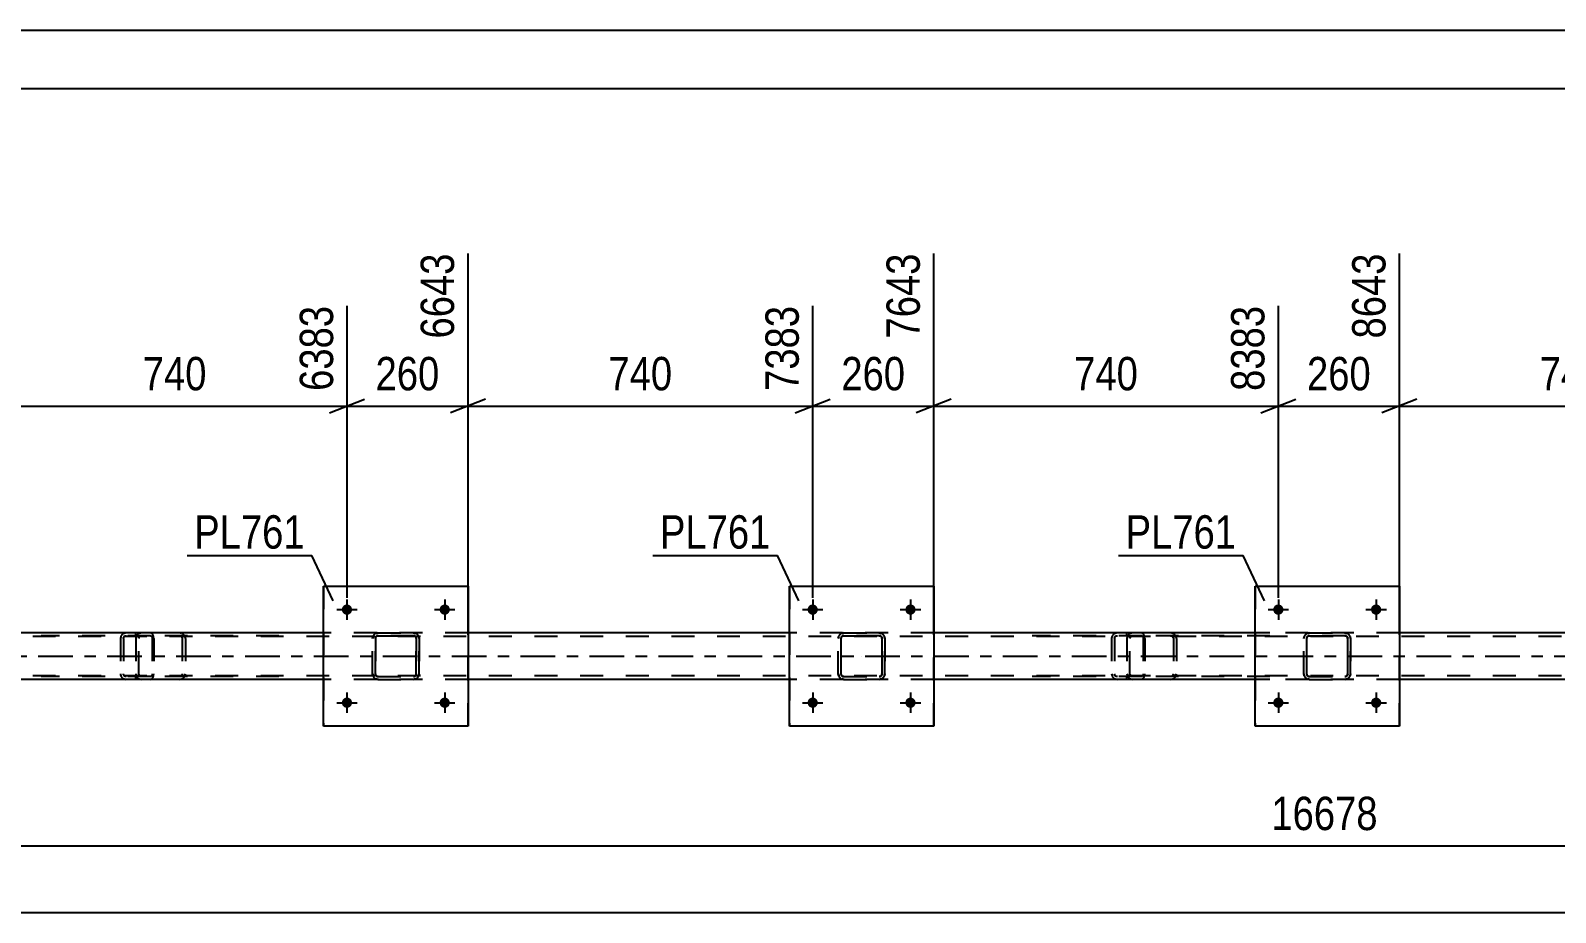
# Model space of a CAD drawing. Header units: millimetres. Extents: x 0 to 841, y 0 to 594.
# Drawn here: x 276.7 to 407.7, y 518.2 to 594 of the extents above; entities that cross this region are included whole.
import ezdxf

# ---------------------------------------------------------------- set-up
doc = ezdxf.new("R2010")
doc.units = ezdxf.units.MM
doc.linetypes.add('DXK_LINE_DOT2', pattern=[3.9198, 1.9599, -1.9599])
doc.linetypes.add('DXK_LINE_DOT3', pattern=[5.9187, 2.979, -0.9799, 0.9799, -0.9799])
doc.styles.add('Arial Narrow', font='ARIALN.TTF', dxfattribs={"height": 0.2})

# ---------------------------------------------------------------- blocks, each defined once
blk = doc.blocks.new('Unknown-318892622-1113')
at = {"color": 5, "linetype": 'Continuous'}
for p, q in [((841, 594), (0, 594)), ((836, 589), (5, 589))]:
    blk.add_line(p, q, dxfattribs=at)
blk = doc.blocks.new('Part-318892622-6438 - 6435')
at = {"color": 7, "linetype": 'DXK_LINE_DOT2'}
for p, q in [((372.17, 542.25), (362.77, 542.25)), ((372.17, 542.01), (362.77, 542.01)), ((369.61, 541.91), (369.58, 541.77)), ((369.58, 541.77), (369.58, 538.73)), ((369.62, 541.95), (369.61, 541.91)), ((369.83, 541.77), (369.85, 541.86)), ((369.83, 541.77), (369.83, 538.73)), ((369.85, 541.86), (369.9, 541.94)), ((370.08, 542.25), (369.89, 542.21)), ((369.9, 541.94), (369.99, 541.99)), ((369.99, 541.99), (370.08, 542.01)), ((370.9, 542.01), (370.9, 542.25)), ((372.28, 542.21), (372.17, 542.25)), ((372.17, 542.01), (372.22, 541.99)), ((372.22, 541.99), (372.27, 541.94)), ((372.27, 541.94), (372.3, 541.86)), ((372.36, 542.11), (372.28, 542.21)), ((372.3, 541.86), (372.31, 541.77)), ((372.31, 541.77), (372.31, 538.73)), ((372.42, 541.95), (372.36, 542.11)), ((372.44, 541.77), (372.42, 541.95)), ((372.44, 541.77), (372.44, 538.73)), ((372.17, 538.49), (362.77, 538.49)), ((369.58, 538.73), (369.6, 538.64)), ((369.6, 538.64), (369.62, 538.55)), ((369.85, 538.64), (369.83, 538.73)), ((369.9, 538.56), (369.85, 538.64)), ((369.99, 538.51), (369.9, 538.56)), ((370.08, 538.49), (369.99, 538.51)), ((370.9, 538.25), (370.9, 538.49)), ((372.22, 538.51), (372.17, 538.49)), ((372.27, 538.56), (372.22, 538.51)), ((372.3, 538.64), (372.27, 538.56)), ((372.31, 538.73), (372.3, 538.64)), ((372.36, 538.39), (372.42, 538.55)), ((372.42, 538.55), (372.44, 538.73)), ((372.17, 538.25), (362.77, 538.25)), ((369.89, 538.29), (370.08, 538.25)), ((372.17, 538.25), (372.28, 538.29)), ((372.28, 538.29), (372.36, 538.39))]:
    blk.add_line(p, q, dxfattribs=at)
for centre, start, end in [((370.07, 541.75), 111.1941, 156.1506), ((370.07, 538.75), 203.8494, 248.8059)]:
    blk.add_arc(centre, 0.492, start, end, dxfattribs=at)
blk = doc.blocks.new('Part-318892622-6439 - 6435')
at = {"color": 7, "linetype": 'DXK_LINE_DOT2'}
for p, q in [((370.93, 541.91), (370.9, 541.77)), ((370.9, 541.77), (370.9, 538.73)), ((370.94, 541.95), (370.93, 541.91)), ((371.15, 541.77), (371.17, 541.86)), ((371.15, 538.73), (371.15, 541.77)), ((371.17, 541.86), (371.23, 541.94)), ((371.41, 542.25), (371.21, 542.21)), ((371.23, 541.94), (371.31, 541.99)), ((371.31, 541.99), (371.41, 542.01)), ((383.18, 542.25), (371.41, 542.25)), ((383.18, 542.01), (371.41, 542.01)), ((374.84, 542.21), (374.64, 542.25)), ((374.64, 542.01), (374.74, 541.99)), ((374.74, 541.99), (374.82, 541.94)), ((374.82, 541.94), (374.88, 541.86)), ((374.88, 541.86), (374.9, 541.77)), ((374.9, 541.77), (374.9, 538.73)), ((375.12, 541.91), (375.11, 541.95)), ((375.15, 541.77), (375.12, 541.91)), ((375.15, 541.77), (375.15, 538.73)), ((370.9, 538.73), (370.91, 538.64)), ((370.91, 538.64), (370.94, 538.55)), ((371.17, 538.64), (371.15, 538.73)), ((371.23, 538.56), (371.17, 538.64)), ((371.31, 538.51), (371.23, 538.56)), ((371.41, 538.49), (371.31, 538.51)), ((383.18, 538.49), (371.41, 538.49)), ((374.74, 538.51), (374.64, 538.49)), ((374.82, 538.56), (374.74, 538.51)), ((374.88, 538.64), (374.82, 538.56)), ((374.9, 538.73), (374.88, 538.64)), ((375.11, 538.55), (375.14, 538.64)), ((375.14, 538.64), (375.15, 538.73)), ((371.21, 538.29), (371.41, 538.25)), ((383.18, 538.25), (371.41, 538.25)), ((374.64, 538.25), (374.84, 538.29))]:
    blk.add_line(p, q, dxfattribs=at)
for centre, start, end in [((371.39, 541.75), 110.7583, 155.68), ((374.66, 541.75), 24.32, 69.2417), ((371.39, 538.75), 204.32, 249.2417), ((374.66, 538.75), 290.7583, 335.68)]:
    blk.add_arc(centre, 0.496, start, end, dxfattribs=at)
blk = doc.blocks.new('Part-318892622-6575 - 6435')
at = {"color": 7, "linetype": 'DXK_LINE_DOT2'}
for p, q in [((287.04, 542.25), (277.63, 542.25)), ((287.04, 542.01), (277.63, 542.01)), ((284.47, 541.91), (284.44, 541.77)), ((284.44, 541.77), (284.44, 538.73)), ((284.48, 541.95), (284.47, 541.91)), ((284.7, 541.77), (284.72, 541.86)), ((284.7, 541.77), (284.7, 538.73)), ((284.72, 541.86), (284.77, 541.94)), ((284.95, 542.25), (284.76, 542.21)), ((284.77, 541.94), (284.85, 541.99)), ((284.85, 541.99), (284.95, 542.01)), ((285.76, 542.01), (285.76, 542.25)), ((287.14, 542.21), (287.04, 542.25)), ((287.04, 542.01), (287.09, 541.99)), ((287.09, 541.99), (287.13, 541.94)), ((287.13, 541.94), (287.16, 541.86)), ((287.23, 542.11), (287.14, 542.21)), ((287.16, 541.86), (287.17, 541.77)), ((287.17, 541.77), (287.17, 538.73)), ((287.29, 541.95), (287.23, 542.11)), ((287.31, 541.77), (287.29, 541.95)), ((287.31, 541.77), (287.31, 538.73)), ((287.04, 538.49), (277.63, 538.49)), ((284.44, 538.73), (284.46, 538.64)), ((284.46, 538.64), (284.48, 538.55)), ((284.72, 538.64), (284.7, 538.73)), ((284.77, 538.56), (284.72, 538.64)), ((284.85, 538.51), (284.77, 538.56)), ((284.95, 538.49), (284.85, 538.51)), ((285.76, 538.25), (285.76, 538.49)), ((287.09, 538.51), (287.04, 538.49)), ((287.13, 538.56), (287.09, 538.51)), ((287.16, 538.64), (287.13, 538.56)), ((287.17, 538.73), (287.16, 538.64)), ((287.23, 538.39), (287.29, 538.55)), ((287.29, 538.55), (287.31, 538.73)), ((287.04, 538.25), (277.63, 538.25)), ((284.76, 538.29), (284.95, 538.25)), ((287.04, 538.25), (287.14, 538.29)), ((287.14, 538.29), (287.23, 538.39))]:
    blk.add_line(p, q, dxfattribs=at)
for centre, start, end in [((284.93, 541.75), 111.1941, 156.1506), ((284.93, 538.75), 203.8494, 248.8059)]:
    blk.add_arc(centre, 0.492, start, end, dxfattribs=at)
blk = doc.blocks.new('Bolt-318892622-6511 - 6435')
at = {"linetype": 'Continuous'}
for points in [[(383.47, 544.25), (383.48, 544.34), (383.51, 544.43), (383.55, 544.51), (383.61, 544.58), (383.69, 544.63), (383.77, 544.67), (383.86, 544.69), (383.95, 544.69), (384.04, 544.67), (384.13, 544.63), (384.2, 544.58), (384.26, 544.51), (384.31, 544.43), (384.34, 544.34), (384.35, 544.25), (384.34, 544.16), (384.31, 544.07), (384.26, 543.99), (384.2, 543.92), (384.13, 543.87), (384.04, 543.83), (383.95, 543.81), (383.86, 543.81), (383.77, 543.83), (383.69, 543.87), (383.61, 543.92), (383.55, 543.99), (383.51, 544.07), (383.48, 544.16)], [(391.87, 544.25), (391.88, 544.34), (391.91, 544.43), (391.95, 544.51), (392.01, 544.58), (392.09, 544.63), (392.17, 544.67), (392.26, 544.69), (392.35, 544.69), (392.44, 544.67), (392.53, 544.63), (392.6, 544.58), (392.66, 544.51), (392.71, 544.43), (392.74, 544.34), (392.75, 544.25), (392.74, 544.16), (392.71, 544.07), (392.66, 543.99), (392.6, 543.92), (392.53, 543.87), (392.44, 543.83), (392.35, 543.81), (392.26, 543.81), (392.17, 543.83), (392.09, 543.87), (392.01, 543.92), (391.95, 543.99), (391.91, 544.07), (391.88, 544.16)]]:
    blk.add_hatch(color=1, dxfattribs=at).paths.add_polyline_path(points)
at = {"color": 1, "linetype": 'Continuous'}
for p, q in [((383.91, 545.13), (383.91, 543.37)), ((392.31, 545.13), (392.31, 543.37)), ((383.03, 544.25), (384.79, 544.25)), ((391.43, 544.25), (393.19, 544.25))]:
    blk.add_line(p, q, dxfattribs=at)
blk = doc.blocks.new('Bolt-318892622-6512 - 6435')
at = {"linetype": 'Continuous'}
for points in [[(383.47, 536.25), (383.48, 536.34), (383.51, 536.43), (383.55, 536.51), (383.61, 536.58), (383.69, 536.63), (383.77, 536.67), (383.86, 536.69), (383.95, 536.69), (384.04, 536.67), (384.13, 536.63), (384.2, 536.58), (384.26, 536.51), (384.31, 536.43), (384.34, 536.34), (384.35, 536.25), (384.34, 536.16), (384.31, 536.07), (384.26, 535.99), (384.2, 535.92), (384.13, 535.87), (384.04, 535.83), (383.95, 535.81), (383.86, 535.81), (383.77, 535.83), (383.69, 535.87), (383.61, 535.92), (383.55, 535.99), (383.51, 536.07), (383.48, 536.16)], [(391.87, 536.25), (391.88, 536.34), (391.91, 536.43), (391.95, 536.51), (392.01, 536.58), (392.09, 536.63), (392.17, 536.67), (392.26, 536.69), (392.35, 536.69), (392.44, 536.67), (392.53, 536.63), (392.6, 536.58), (392.66, 536.51), (392.71, 536.43), (392.74, 536.34), (392.75, 536.25), (392.74, 536.16), (392.71, 536.07), (392.66, 535.99), (392.6, 535.92), (392.53, 535.87), (392.44, 535.83), (392.35, 535.81), (392.26, 535.81), (392.17, 535.83), (392.09, 535.87), (392.01, 535.92), (391.95, 535.99), (391.91, 536.07), (391.88, 536.16)]]:
    blk.add_hatch(color=1, dxfattribs=at).paths.add_polyline_path(points)
at = {"color": 1, "linetype": 'Continuous'}
for p, q in [((383.91, 537.13), (383.91, 535.37)), ((392.31, 537.13), (392.31, 535.37)), ((383.03, 536.25), (384.79, 536.25)), ((391.43, 536.25), (393.19, 536.25))]:
    blk.add_line(p, q, dxfattribs=at)
blk = doc.blocks.new('Bolt-318892622-6513 - 6435')
at = {"linetype": 'Continuous'}
for points in [[(343.47, 544.25), (343.48, 544.34), (343.51, 544.43), (343.55, 544.51), (343.61, 544.58), (343.69, 544.63), (343.77, 544.67), (343.86, 544.69), (343.95, 544.69), (344.04, 544.67), (344.13, 544.63), (344.2, 544.58), (344.26, 544.51), (344.31, 544.43), (344.34, 544.34), (344.35, 544.25), (344.34, 544.16), (344.31, 544.07), (344.26, 543.99), (344.2, 543.92), (344.13, 543.87), (344.04, 543.83), (343.95, 543.81), (343.86, 543.81), (343.77, 543.83), (343.69, 543.87), (343.61, 543.92), (343.55, 543.99), (343.51, 544.07), (343.48, 544.16)], [(351.87, 544.25), (351.88, 544.34), (351.91, 544.43), (351.95, 544.51), (352.01, 544.58), (352.09, 544.63), (352.17, 544.67), (352.26, 544.69), (352.35, 544.69), (352.44, 544.67), (352.53, 544.63), (352.6, 544.58), (352.66, 544.51), (352.71, 544.43), (352.74, 544.34), (352.75, 544.25), (352.74, 544.16), (352.71, 544.07), (352.66, 543.99), (352.6, 543.92), (352.53, 543.87), (352.44, 543.83), (352.35, 543.81), (352.26, 543.81), (352.17, 543.83), (352.09, 543.87), (352.01, 543.92), (351.95, 543.99), (351.91, 544.07), (351.88, 544.16)]]:
    blk.add_hatch(color=1, dxfattribs=at).paths.add_polyline_path(points)
at = {"color": 1, "linetype": 'Continuous'}
for p, q in [((343.91, 545.13), (343.91, 543.37)), ((352.31, 545.13), (352.31, 543.37)), ((343.03, 544.25), (344.79, 544.25)), ((351.43, 544.25), (353.19, 544.25))]:
    blk.add_line(p, q, dxfattribs=at)
blk = doc.blocks.new('Bolt-318892622-6514 - 6435')
at = {"linetype": 'Continuous'}
for points in [[(343.47, 536.25), (343.48, 536.34), (343.51, 536.43), (343.55, 536.51), (343.61, 536.58), (343.69, 536.63), (343.77, 536.67), (343.86, 536.69), (343.95, 536.69), (344.04, 536.67), (344.13, 536.63), (344.2, 536.58), (344.26, 536.51), (344.31, 536.43), (344.34, 536.34), (344.35, 536.25), (344.34, 536.16), (344.31, 536.07), (344.26, 535.99), (344.2, 535.92), (344.13, 535.87), (344.04, 535.83), (343.95, 535.81), (343.86, 535.81), (343.77, 535.83), (343.69, 535.87), (343.61, 535.92), (343.55, 535.99), (343.51, 536.07), (343.48, 536.16)], [(351.87, 536.25), (351.88, 536.34), (351.91, 536.43), (351.95, 536.51), (352.01, 536.58), (352.09, 536.63), (352.17, 536.67), (352.26, 536.69), (352.35, 536.69), (352.44, 536.67), (352.53, 536.63), (352.6, 536.58), (352.66, 536.51), (352.71, 536.43), (352.74, 536.34), (352.75, 536.25), (352.74, 536.16), (352.71, 536.07), (352.66, 535.99), (352.6, 535.92), (352.53, 535.87), (352.44, 535.83), (352.35, 535.81), (352.26, 535.81), (352.17, 535.83), (352.09, 535.87), (352.01, 535.92), (351.95, 535.99), (351.91, 536.07), (351.88, 536.16)]]:
    blk.add_hatch(color=1, dxfattribs=at).paths.add_polyline_path(points)
at = {"color": 1, "linetype": 'Continuous'}
for p, q in [((343.91, 537.13), (343.91, 535.37)), ((352.31, 537.13), (352.31, 535.37)), ((343.03, 536.25), (344.79, 536.25)), ((351.43, 536.25), (353.19, 536.25))]:
    blk.add_line(p, q, dxfattribs=at)
blk = doc.blocks.new('Bolt-318892622-6515 - 6435')
at = {"linetype": 'Continuous'}
for points in [[(303.46, 544.25), (303.47, 544.34), (303.5, 544.43), (303.55, 544.51), (303.61, 544.58), (303.68, 544.63), (303.77, 544.67), (303.86, 544.69), (303.95, 544.69), (304.04, 544.67), (304.12, 544.63), (304.2, 544.58), (304.26, 544.51), (304.3, 544.43), (304.33, 544.34), (304.34, 544.25), (304.33, 544.16), (304.3, 544.07), (304.26, 543.99), (304.2, 543.92), (304.12, 543.87), (304.04, 543.83), (303.95, 543.81), (303.86, 543.81), (303.77, 543.83), (303.68, 543.87), (303.61, 543.92), (303.55, 543.99), (303.5, 544.07), (303.47, 544.16)], [(311.86, 544.25), (311.87, 544.34), (311.9, 544.43), (311.95, 544.51), (312.01, 544.58), (312.08, 544.63), (312.17, 544.67), (312.26, 544.69), (312.35, 544.69), (312.44, 544.67), (312.52, 544.63), (312.6, 544.58), (312.66, 544.51), (312.7, 544.43), (312.73, 544.34), (312.74, 544.25), (312.73, 544.16), (312.7, 544.07), (312.66, 543.99), (312.6, 543.92), (312.52, 543.87), (312.44, 543.83), (312.35, 543.81), (312.26, 543.81), (312.17, 543.83), (312.08, 543.87), (312.01, 543.92), (311.95, 543.99), (311.9, 544.07), (311.87, 544.16)]]:
    blk.add_hatch(color=1, dxfattribs=at).paths.add_polyline_path(points)
at = {"color": 1, "linetype": 'Continuous'}
for p, q in [((303.9, 545.13), (303.9, 543.37)), ((312.3, 545.13), (312.3, 543.37)), ((303.02, 544.25), (304.78, 544.25)), ((311.42, 544.25), (313.18, 544.25))]:
    blk.add_line(p, q, dxfattribs=at)
blk = doc.blocks.new('Bolt-318892622-6466 - 6435')
at = {"linetype": 'Continuous'}
for points in [[(303.46, 536.25), (303.47, 536.34), (303.5, 536.43), (303.55, 536.51), (303.61, 536.58), (303.68, 536.63), (303.77, 536.67), (303.86, 536.69), (303.95, 536.69), (304.04, 536.67), (304.12, 536.63), (304.2, 536.58), (304.26, 536.51), (304.3, 536.43), (304.33, 536.34), (304.34, 536.25), (304.33, 536.16), (304.3, 536.07), (304.26, 535.99), (304.2, 535.92), (304.12, 535.87), (304.04, 535.83), (303.95, 535.81), (303.86, 535.81), (303.77, 535.83), (303.68, 535.87), (303.61, 535.92), (303.55, 535.99), (303.5, 536.07), (303.47, 536.16)], [(311.86, 536.25), (311.87, 536.34), (311.9, 536.43), (311.95, 536.51), (312.01, 536.58), (312.08, 536.63), (312.17, 536.67), (312.26, 536.69), (312.35, 536.69), (312.44, 536.67), (312.52, 536.63), (312.6, 536.58), (312.66, 536.51), (312.7, 536.43), (312.73, 536.34), (312.74, 536.25), (312.73, 536.16), (312.7, 536.07), (312.66, 535.99), (312.6, 535.92), (312.52, 535.87), (312.44, 535.83), (312.35, 535.81), (312.26, 535.81), (312.17, 535.83), (312.08, 535.87), (312.01, 535.92), (311.95, 535.99), (311.9, 536.07), (311.87, 536.16)]]:
    blk.add_hatch(color=1, dxfattribs=at).paths.add_polyline_path(points)
at = {"color": 1, "linetype": 'Continuous'}
for p, q in [((303.9, 537.13), (303.9, 535.37)), ((312.3, 537.13), (312.3, 535.37)), ((303.02, 536.25), (304.78, 536.25)), ((311.42, 536.25), (313.18, 536.25))]:
    blk.add_line(p, q, dxfattribs=at)
blk = doc.blocks.new('Part-318892622-6492 - 6435')
at = {"color": 7, "linetype": 'DXK_LINE_DOT2'}
for p, q in [((768.84, 541.93), (93.91, 541.93)), ((314.3, 542.25), (301.9, 542.25)), ((354.31, 542.25), (341.91, 542.25)), ((394.31, 542.25), (381.91, 542.25)), ((768.84, 538.57), (93.91, 538.57)), ((314.3, 538.25), (301.9, 538.25)), ((354.31, 538.25), (341.91, 538.25)), ((394.31, 538.25), (381.91, 538.25))]:
    blk.add_line(p, q, dxfattribs=at)
at = {"color": 2, "linetype": 'Continuous'}
for p, q in [((301.9, 542.25), (274.3, 542.25)), ((341.91, 542.25), (314.3, 542.25)), ((381.91, 542.25), (354.31, 542.25)), ((421.9, 542.25), (394.31, 542.25)), ((301.9, 538.25), (274.3, 538.25)), ((341.91, 538.25), (314.3, 538.25)), ((381.91, 538.25), (354.31, 538.25)), ((421.9, 538.25), (394.31, 538.25))]:
    blk.add_line(p, q, dxfattribs=at)
at = {"color": 7, "linetype": 'DXK_LINE_DOT3'}
blk.add_line((93.91, 540.25), (768.84, 540.25), dxfattribs=at)
blk = doc.blocks.new('Part-318892622-6588 - 6435')
at = {"color": 2, "linetype": 'Continuous'}
for p, q in [((381.91, 534.25), (381.91, 546.25)), ((381.91, 546.25), (381.91, 546.25)), ((381.91, 546.25), (394.31, 546.25)), ((394.31, 546.25), (394.31, 534.25)), ((381.91, 534.25), (381.91, 534.25)), ((394.31, 534.25), (381.91, 534.25))]:
    blk.add_line(p, q, dxfattribs=at)
at = {"color": 7, "linetype": 'DXK_LINE_DOT2'}
for p, q in [((381.91, 546.25), (381.91, 534.25)), ((381.91, 546.25), (381.91, 546.25)), ((394.31, 534.25), (394.31, 546.25)), ((381.91, 534.25), (381.91, 534.25))]:
    blk.add_line(p, q, dxfattribs=at)
blk = doc.blocks.new('Part-318892622-6668 - 6435')
at = {"color": 7, "linetype": 'DXK_LINE_DOT2'}
for p, q in [((285.79, 541.91), (285.76, 541.77)), ((285.76, 541.77), (285.76, 538.73)), ((285.8, 541.95), (285.79, 541.91)), ((286.02, 541.77), (286.04, 541.86)), ((286.02, 538.73), (286.02, 541.77)), ((286.04, 541.86), (286.09, 541.94)), ((286.27, 542.25), (286.08, 542.21)), ((286.09, 541.94), (286.18, 541.99)), ((286.18, 541.99), (286.27, 542.01)), ((298.05, 542.25), (286.27, 542.25)), ((298.05, 542.01), (286.27, 542.01)), ((289.7, 542.21), (289.51, 542.25)), ((289.51, 542.01), (289.61, 541.99)), ((289.61, 541.99), (289.69, 541.94)), ((289.69, 541.94), (289.74, 541.86)), ((289.74, 541.86), (289.76, 541.77)), ((289.76, 541.77), (289.76, 538.73)), ((289.99, 541.91), (289.98, 541.95)), ((290.02, 541.77), (289.99, 541.91)), ((290.02, 541.77), (290.02, 538.73)), ((285.76, 538.73), (285.78, 538.64)), ((285.78, 538.64), (285.8, 538.55)), ((286.04, 538.64), (286.02, 538.73)), ((286.09, 538.56), (286.04, 538.64)), ((286.18, 538.51), (286.09, 538.56)), ((286.27, 538.49), (286.18, 538.51)), ((298.05, 538.49), (286.27, 538.49)), ((289.61, 538.51), (289.51, 538.49)), ((289.69, 538.56), (289.61, 538.51)), ((289.74, 538.64), (289.69, 538.56)), ((289.76, 538.73), (289.74, 538.64)), ((289.98, 538.55), (290, 538.64)), ((290, 538.64), (290.02, 538.73)), ((286.08, 538.29), (286.27, 538.25)), ((298.05, 538.25), (286.27, 538.25)), ((289.51, 538.25), (289.7, 538.29))]:
    blk.add_line(p, q, dxfattribs=at)
for centre, start, end in [((286.25, 541.75), 110.7583, 155.68), ((289.53, 541.75), 24.32, 69.2417), ((286.25, 538.75), 204.32, 249.2417), ((289.53, 538.75), 290.7583, 335.68)]:
    blk.add_arc(centre, 0.496, start, end, dxfattribs=at)
blk = doc.blocks.new('Part-318892622-6671 - 6435')
at = {"color": 7, "linetype": 'DXK_LINE_DOT2'}
for p, q in [((386.1, 541.77), (386.14, 541.95)), ((386.1, 541.77), (386.11, 541.77)), ((386.1, 538.73), (386.1, 541.77)), ((386.14, 541.95), (386.11, 541.77)), ((386.11, 538.73), (386.11, 541.77)), ((386.36, 541.86), (386.34, 541.77)), ((386.35, 541.77), (386.34, 541.77)), ((386.34, 541.77), (386.34, 538.73)), ((386.35, 541.77), (386.37, 541.86)), ((386.35, 538.73), (386.35, 541.77)), ((386.41, 541.94), (386.36, 541.86)), ((386.37, 541.86), (386.42, 541.94)), ((386.4, 542.21), (386.58, 542.25)), ((386.59, 542.25), (386.4, 542.21)), ((386.49, 541.99), (386.41, 541.94)), ((386.42, 541.94), (386.5, 541.99)), ((386.58, 542.01), (386.49, 541.99)), ((386.5, 541.99), (386.59, 542.01)), ((386.59, 542.25), (386.58, 542.25)), ((386.58, 542.25), (389.62, 542.25)), ((386.58, 542.01), (386.59, 542.01)), ((389.62, 542.01), (386.58, 542.01)), ((386.59, 542.25), (389.63, 542.25)), ((386.59, 542.01), (389.63, 542.01)), ((389.62, 542.25), (389.63, 542.25)), ((389.62, 542.25), (389.81, 542.21)), ((389.63, 542.01), (389.62, 542.01)), ((389.71, 541.99), (389.62, 542.01)), ((389.81, 542.21), (389.63, 542.25)), ((389.63, 542.01), (389.72, 541.99)), ((389.71, 541.99), (389.72, 541.99)), ((389.79, 541.94), (389.71, 541.99)), ((389.72, 541.99), (389.8, 541.94)), ((389.84, 541.86), (389.79, 541.94)), ((389.8, 541.94), (389.85, 541.86)), ((389.86, 541.77), (389.84, 541.86)), ((389.85, 541.86), (389.87, 541.77)), ((389.87, 541.77), (389.86, 541.77)), ((389.86, 541.77), (389.86, 538.73)), ((389.87, 538.73), (389.87, 541.77)), ((390.07, 541.95), (390.1, 541.77)), ((390.11, 541.77), (390.07, 541.95)), ((390.11, 541.77), (390.1, 541.77)), ((390.1, 541.77), (390.1, 538.73)), ((390.11, 538.73), (390.11, 541.77)), ((386.11, 538.73), (386.1, 538.73)), ((386.14, 538.55), (386.1, 538.73)), ((386.11, 538.73), (386.14, 538.55)), ((386.34, 538.73), (386.35, 538.73)), ((386.34, 538.73), (386.36, 538.64)), ((386.37, 538.64), (386.35, 538.73)), ((386.36, 538.64), (386.41, 538.56)), ((386.42, 538.56), (386.37, 538.64)), ((386.41, 538.56), (386.49, 538.51)), ((386.5, 538.51), (386.42, 538.56)), ((386.49, 538.51), (386.58, 538.49)), ((386.59, 538.49), (386.5, 538.51)), ((386.59, 538.49), (386.58, 538.49)), ((386.58, 538.49), (389.62, 538.49)), ((386.59, 538.49), (389.63, 538.49)), ((389.62, 538.49), (389.71, 538.51)), ((389.62, 538.49), (389.63, 538.49)), ((389.72, 538.51), (389.63, 538.49)), ((389.71, 538.51), (389.79, 538.56)), ((389.8, 538.56), (389.72, 538.51)), ((389.79, 538.56), (389.84, 538.64)), ((389.85, 538.64), (389.8, 538.56)), ((389.84, 538.64), (389.86, 538.73)), ((389.87, 538.73), (389.85, 538.64)), ((389.86, 538.73), (389.87, 538.73)), ((390.1, 538.73), (390.07, 538.55)), ((390.07, 538.55), (390.11, 538.73)), ((390.1, 538.73), (390.11, 538.73)), ((386.4, 538.29), (386.4, 538.29)), ((386.58, 538.25), (386.4, 538.29)), ((386.4, 538.29), (386.59, 538.25)), ((386.59, 538.25), (386.58, 538.25)), ((386.58, 538.25), (389.62, 538.25)), ((386.59, 538.25), (389.63, 538.25)), ((389.81, 538.29), (389.62, 538.25)), ((389.62, 538.25), (389.63, 538.25)), ((389.63, 538.25), (389.81, 538.29))]:
    blk.add_line(p, q, dxfattribs=at)
at = {"color": 7, "linetype": 'DXK_LINE_DOT3'}
blk.add_line((388.11, 540.25), (388.1, 540.25), dxfattribs=at)
at = {"color": 7, "linetype": 'DXK_LINE_DOT2'}
for centre, start, end in [((386.58, 541.77), 112.5, 157.5), ((386.59, 541.77), 112.5, 157.5), ((389.62, 541.77), 22.5, 67.5), ((389.63, 541.77), 22.5, 67.5), ((386.58, 538.73), 202.5, 247.5), ((386.59, 538.73), 202.5, 247.5), ((389.62, 538.73), 292.5, 337.5), ((389.63, 538.73), 292.5, 337.5)]:
    blk.add_arc(centre, 0.48, start, end, dxfattribs=at)
blk = doc.blocks.new('Part-318892622-6676 - 6435')
at = {"color": 2, "linetype": 'Continuous'}
for p, q in [((341.91, 534.25), (341.91, 546.25)), ((341.91, 546.25), (341.91, 546.25)), ((341.91, 546.25), (354.31, 546.25)), ((354.31, 546.25), (354.31, 534.25)), ((341.91, 534.25), (341.91, 534.25)), ((354.31, 534.25), (341.91, 534.25))]:
    blk.add_line(p, q, dxfattribs=at)
at = {"color": 7, "linetype": 'DXK_LINE_DOT2'}
for p, q in [((341.91, 546.25), (341.91, 534.25)), ((341.91, 546.25), (341.91, 546.25)), ((354.31, 534.25), (354.31, 546.25)), ((341.91, 534.25), (341.91, 534.25))]:
    blk.add_line(p, q, dxfattribs=at)
blk = doc.blocks.new('Part-318892622-6677 - 6435')
at = {"color": 7, "linetype": 'DXK_LINE_DOT2'}
for p, q in [((346.1, 541.77), (346.14, 541.95)), ((346.1, 541.77), (346.11, 541.77)), ((346.1, 538.73), (346.1, 541.77)), ((346.14, 541.95), (346.11, 541.77)), ((346.11, 538.73), (346.11, 541.77)), ((346.36, 541.86), (346.34, 541.77)), ((346.35, 541.77), (346.34, 541.77)), ((346.34, 541.77), (346.34, 538.73)), ((346.35, 541.77), (346.37, 541.86)), ((346.35, 538.73), (346.35, 541.77)), ((346.41, 541.94), (346.36, 541.86)), ((346.37, 541.86), (346.42, 541.94)), ((346.4, 542.21), (346.58, 542.25)), ((346.59, 542.25), (346.4, 542.21)), ((346.49, 541.99), (346.41, 541.94)), ((346.42, 541.94), (346.5, 541.99)), ((346.58, 542.01), (346.49, 541.99)), ((346.5, 541.99), (346.59, 542.01)), ((346.59, 542.25), (346.58, 542.25)), ((346.58, 542.25), (349.62, 542.25)), ((346.58, 542.01), (346.59, 542.01)), ((349.62, 542.01), (346.58, 542.01)), ((346.59, 542.25), (349.63, 542.25)), ((346.59, 542.01), (349.63, 542.01)), ((349.62, 542.25), (349.63, 542.25)), ((349.62, 542.25), (349.81, 542.21)), ((349.63, 542.01), (349.62, 542.01)), ((349.72, 541.99), (349.62, 542.01)), ((349.81, 542.21), (349.63, 542.25)), ((349.63, 542.01), (349.72, 541.99)), ((349.72, 541.99), (349.72, 541.99)), ((349.72, 541.99), (349.8, 541.94)), ((349.79, 541.94), (349.72, 541.99)), ((349.85, 541.86), (349.79, 541.94)), ((349.8, 541.94), (349.85, 541.86)), ((349.85, 541.86), (349.87, 541.77)), ((349.86, 541.77), (349.85, 541.86)), ((349.87, 541.77), (349.86, 541.77)), ((349.86, 541.77), (349.86, 538.73)), ((349.87, 538.73), (349.87, 541.77)), ((350.07, 541.95), (350.1, 541.77)), ((350.11, 541.77), (350.07, 541.95)), ((350.11, 541.77), (350.1, 541.77)), ((350.1, 541.77), (350.1, 538.73)), ((350.11, 538.73), (350.11, 541.77)), ((346.11, 538.73), (346.1, 538.73)), ((346.14, 538.55), (346.1, 538.73)), ((346.11, 538.73), (346.14, 538.55)), ((346.34, 538.73), (346.35, 538.73)), ((346.34, 538.73), (346.36, 538.64)), ((346.37, 538.64), (346.35, 538.73)), ((346.36, 538.64), (346.41, 538.56)), ((346.42, 538.56), (346.37, 538.64)), ((346.41, 538.56), (346.49, 538.51)), ((346.5, 538.51), (346.42, 538.56)), ((346.49, 538.51), (346.58, 538.49)), ((346.59, 538.49), (346.5, 538.51)), ((346.59, 538.49), (346.58, 538.49)), ((346.58, 538.49), (349.62, 538.49)), ((346.59, 538.49), (349.63, 538.49)), ((349.62, 538.49), (349.72, 538.51)), ((349.62, 538.49), (349.63, 538.49)), ((349.72, 538.51), (349.63, 538.49)), ((349.8, 538.56), (349.72, 538.51)), ((349.72, 538.51), (349.79, 538.56)), ((349.79, 538.56), (349.85, 538.64)), ((349.85, 538.64), (349.8, 538.56)), ((349.87, 538.73), (349.85, 538.64)), ((349.85, 538.64), (349.86, 538.73)), ((349.86, 538.73), (349.87, 538.73)), ((350.1, 538.73), (350.07, 538.55)), ((350.07, 538.55), (350.11, 538.73)), ((350.1, 538.73), (350.11, 538.73)), ((346.4, 538.29), (346.4, 538.29)), ((346.58, 538.25), (346.4, 538.29)), ((346.4, 538.29), (346.59, 538.25)), ((346.59, 538.25), (346.58, 538.25)), ((346.58, 538.25), (349.62, 538.25)), ((346.59, 538.25), (349.63, 538.25)), ((349.81, 538.29), (349.62, 538.25)), ((349.62, 538.25), (349.63, 538.25)), ((349.63, 538.25), (349.81, 538.29))]:
    blk.add_line(p, q, dxfattribs=at)
at = {"color": 7, "linetype": 'DXK_LINE_DOT3'}
blk.add_line((348.11, 540.25), (348.1, 540.25), dxfattribs=at)
at = {"color": 7, "linetype": 'DXK_LINE_DOT2'}
for centre, start, end in [((346.58, 541.77), 112.5, 157.5), ((346.59, 541.77), 112.5, 157.5), ((349.62, 541.77), 22.5, 67.5), ((349.63, 541.77), 22.5, 67.5), ((346.58, 538.73), 202.5, 247.5), ((346.59, 538.73), 202.5, 247.5), ((349.62, 538.73), 292.5, 337.5), ((349.63, 538.73), 292.5, 337.5)]:
    blk.add_arc(centre, 0.48, start, end, dxfattribs=at)
blk = doc.blocks.new('Part-318892622-6682 - 6435')
at = {"color": 2, "linetype": 'Continuous'}
for p, q in [((301.9, 534.25), (301.9, 546.25)), ((301.9, 546.25), (301.9, 546.25)), ((301.9, 546.25), (314.3, 546.25)), ((314.3, 546.25), (314.3, 534.25)), ((301.9, 534.25), (301.9, 534.25)), ((314.3, 534.25), (301.9, 534.25))]:
    blk.add_line(p, q, dxfattribs=at)
at = {"color": 7, "linetype": 'DXK_LINE_DOT2'}
for p, q in [((301.9, 546.25), (301.9, 534.25)), ((301.9, 546.25), (301.9, 546.25)), ((314.3, 534.25), (314.3, 546.25)), ((301.9, 534.25), (301.9, 534.25))]:
    blk.add_line(p, q, dxfattribs=at)
blk = doc.blocks.new('Part-318892622-6683 - 6435')
at = {"color": 7, "linetype": 'DXK_LINE_DOT2'}
for p, q in [((306.1, 541.77), (306.13, 541.95)), ((306.14, 541.95), (306.1, 541.77)), ((306.1, 538.73), (306.1, 541.77)), ((306.1, 541.77), (306.1, 541.77)), ((306.1, 538.73), (306.1, 541.77)), ((306.34, 541.77), (306.36, 541.86)), ((306.36, 541.86), (306.34, 541.77)), ((306.34, 538.73), (306.34, 541.77)), ((306.34, 541.77), (306.34, 541.77)), ((306.34, 541.77), (306.34, 538.73)), ((306.36, 541.86), (306.41, 541.94)), ((306.41, 541.94), (306.36, 541.86)), ((306.39, 542.21), (306.58, 542.25)), ((306.58, 542.25), (306.4, 542.21)), ((306.41, 541.94), (306.49, 541.99)), ((306.49, 541.99), (306.41, 541.94)), ((306.49, 541.99), (306.58, 542.01)), ((306.58, 542.01), (306.49, 541.99)), ((306.58, 542.25), (309.62, 542.25)), ((306.58, 542.25), (306.58, 542.25)), ((306.58, 542.25), (309.62, 542.25)), ((306.58, 542.01), (309.62, 542.01)), ((306.58, 542.01), (306.58, 542.01)), ((309.62, 542.01), (306.58, 542.01)), ((309.62, 542.25), (309.62, 542.25)), ((309.62, 542.25), (309.8, 542.21)), ((309.81, 542.21), (309.62, 542.25)), ((309.62, 542.01), (309.62, 542.01)), ((309.62, 542.01), (309.71, 541.99)), ((309.71, 541.99), (309.62, 542.01)), ((309.71, 541.99), (309.71, 541.99)), ((309.71, 541.99), (309.79, 541.94)), ((309.79, 541.94), (309.71, 541.99)), ((309.79, 541.94), (309.84, 541.86)), ((309.84, 541.86), (309.79, 541.94)), ((309.84, 541.86), (309.86, 541.77)), ((309.86, 541.77), (309.84, 541.86)), ((309.86, 538.73), (309.86, 541.77)), ((309.86, 541.77), (309.86, 541.77)), ((309.86, 541.77), (309.86, 538.73)), ((310.06, 541.95), (310.1, 541.77)), ((310.1, 541.77), (310.07, 541.95)), ((310.1, 538.73), (310.1, 541.77)), ((310.1, 541.77), (310.1, 541.77)), ((310.1, 541.77), (310.1, 538.73)), ((306.1, 538.73), (306.1, 538.73)), ((306.13, 538.55), (306.1, 538.73)), ((306.1, 538.73), (306.14, 538.55)), ((306.34, 538.73), (306.34, 538.73)), ((306.36, 538.64), (306.34, 538.73)), ((306.34, 538.73), (306.36, 538.64)), ((306.41, 538.56), (306.36, 538.64)), ((306.36, 538.64), (306.41, 538.56)), ((306.49, 538.51), (306.41, 538.56)), ((306.41, 538.56), (306.49, 538.51)), ((306.58, 538.49), (306.49, 538.51)), ((306.49, 538.51), (306.58, 538.49)), ((306.58, 538.49), (309.62, 538.49)), ((306.58, 538.49), (306.58, 538.49)), ((306.58, 538.49), (309.62, 538.49)), ((309.71, 538.51), (309.62, 538.49)), ((309.62, 538.49), (309.71, 538.51)), ((309.62, 538.49), (309.62, 538.49)), ((309.79, 538.56), (309.71, 538.51)), ((309.71, 538.51), (309.79, 538.56)), ((309.84, 538.64), (309.79, 538.56)), ((309.79, 538.56), (309.84, 538.64)), ((309.86, 538.73), (309.84, 538.64)), ((309.84, 538.64), (309.86, 538.73)), ((309.86, 538.73), (309.86, 538.73)), ((310.1, 538.73), (310.06, 538.55)), ((310.07, 538.55), (310.1, 538.73)), ((310.1, 538.73), (310.1, 538.73)), ((306.39, 538.29), (306.4, 538.29)), ((306.58, 538.25), (306.39, 538.29)), ((306.4, 538.29), (306.58, 538.25)), ((306.58, 538.25), (309.62, 538.25)), ((306.58, 538.25), (306.58, 538.25)), ((306.58, 538.25), (309.62, 538.25)), ((309.8, 538.29), (309.62, 538.25)), ((309.62, 538.25), (309.81, 538.29)), ((309.62, 538.25), (309.62, 538.25))]:
    blk.add_line(p, q, dxfattribs=at)
at = {"color": 7, "linetype": 'DXK_LINE_DOT3'}
blk.add_line((308.11, 540.25), (308.09, 540.25), dxfattribs=at)
at = {"color": 7, "linetype": 'DXK_LINE_DOT2'}
for centre, start, end in [((306.58, 541.77), 112.5, 157.5), ((306.58, 541.77), 112.5, 157.5), ((309.62, 541.77), 22.5, 67.5), ((309.62, 541.77), 22.5, 67.5), ((306.58, 538.73), 202.5, 247.5), ((306.58, 538.73), 202.5, 247.5), ((309.62, 538.73), 292.5, 337.5), ((309.62, 538.73), 292.5, 337.5)]:
    blk.add_arc(centre, 0.48, start, end, dxfattribs=at)
blk = doc.blocks.new('StraightDimension-318892622-12649 - 6435')
at = {"color": 7, "linetype": 'Continuous'}
for p, q in [((274.3, 543.25), (274.3, 574.85)), ((303.91, 545.25), (303.91, 570.35)), ((275.8, 562.34), (272.8, 561.14)), ((302.41, 561.14), (305.41, 562.34)), ((274.3, 561.74), (303.91, 561.74))]:
    blk.add_line(p, q, dxfattribs=at)
at = {"color": 0}
blk.add_wipeout([(292.45, 562.49), (292.45, 566.69), (285.76, 566.69), (285.76, 562.49)], dxfattribs=at)
at = {"color": 3, "style": 'Arial Narrow'}
blk.add_text('740', height=2.863, dxfattribs=at).set_placement((286.36, 563.09))
at = {"color": 0, "linetype": 'Continuous'}
blk.add_wipeout([(303.31, 570.95), (299.11, 570.95), (299.11, 562.44), (303.31, 562.44)], dxfattribs=at)
at = {"color": 3, "linetype": 'Continuous', "style": 'Arial Narrow'}
blk.add_text('6383', height=2.863, rotation=90.0002, dxfattribs=at).set_placement((302.71, 563.04))
blk = doc.blocks.new('StraightDimension-318892622-6867 - 6435')
at = {"color": 7, "linetype": 'Continuous'}
blk.add_line((60.08, 518.23), (768.84, 518.23), dxfattribs=at)
blk = doc.blocks.new('StraightDimension-318892622-7521 - 6435')
at = {"color": 7, "linetype": 'Continuous'}
blk.add_line((60.08, 523.96), (715.69, 523.96), dxfattribs=at)
at = {"color": 0}
blk.add_wipeout([(393.05, 524.71), (393.05, 528.91), (382.71, 528.91), (382.71, 524.71)], dxfattribs=at)
at = {"color": 3, "style": 'Arial Narrow'}
blk.add_text('16678', height=2.863, dxfattribs=at).set_placement((383.31, 525.31))
blk = doc.blocks.new('StraightDimension-318892622-12643 - 6435')
at = {"color": 7, "linetype": 'Continuous'}
for p, q in [((394.31, 543.25), (394.31, 574.85)), ((423.91, 545.25), (423.91, 570.35)), ((395.81, 562.34), (392.81, 561.14)), ((422.41, 561.14), (425.41, 562.34)), ((394.31, 561.74), (423.91, 561.74))]:
    blk.add_line(p, q, dxfattribs=at)
at = {"color": 0}
blk.add_wipeout([(412.45, 562.49), (412.45, 566.69), (405.76, 566.69), (405.76, 562.49)], dxfattribs=at)
at = {"color": 3, "style": 'Arial Narrow'}
blk.add_text('740', height=2.863, dxfattribs=at).set_placement((406.36, 563.09))
at = {"color": 0, "linetype": 'Continuous'}
blk.add_wipeout([(423.31, 570.95), (419.11, 570.95), (419.11, 562.44), (423.31, 562.44)], dxfattribs=at)
at = {"color": 3, "linetype": 'Continuous', "style": 'Arial Narrow'}
blk.add_text('9383', height=2.863, rotation=90.0002, dxfattribs=at).set_placement((422.71, 563.04))
blk = doc.blocks.new('StraightDimension-318892622-12644 - 6435')
at = {"color": 7, "linetype": 'Continuous'}
for p, q in [((394.31, 543.25), (394.31, 574.85)), ((383.91, 545.25), (383.91, 570.35)), ((382.41, 561.14), (385.41, 562.34)), ((395.81, 562.34), (392.81, 561.14)), ((383.91, 561.74), (394.31, 561.74))]:
    blk.add_line(p, q, dxfattribs=at)
at = {"color": 0}
blk.add_wipeout([(392.45, 562.49), (392.45, 566.69), (385.77, 566.69), (385.77, 562.49)], dxfattribs=at)
at = {"color": 3, "style": 'Arial Narrow'}
blk.add_text('260', height=2.863, dxfattribs=at).set_placement((386.37, 563.09))
at = {"color": 0, "linetype": 'Continuous'}
blk.add_wipeout([(393.71, 575.45), (389.51, 575.45), (389.51, 566.94), (393.71, 566.94)], dxfattribs=at)
at = {"color": 3, "linetype": 'Continuous', "style": 'Arial Narrow'}
blk.add_text('8643', height=2.863, rotation=90.0002, dxfattribs=at).set_placement((393.11, 567.54))
blk = doc.blocks.new('StraightDimension-318892622-12645 - 6435')
at = {"color": 7, "linetype": 'Continuous'}
for p, q in [((354.31, 543.25), (354.31, 574.85)), ((383.91, 545.25), (383.91, 570.35)), ((355.81, 562.34), (352.81, 561.14)), ((382.41, 561.14), (385.41, 562.34)), ((354.31, 561.74), (383.91, 561.74))]:
    blk.add_line(p, q, dxfattribs=at)
at = {"color": 0}
blk.add_wipeout([(372.45, 562.49), (372.45, 566.69), (365.77, 566.69), (365.77, 562.49)], dxfattribs=at)
at = {"color": 3, "style": 'Arial Narrow'}
blk.add_text('740', height=2.863, dxfattribs=at).set_placement((366.37, 563.09))
at = {"color": 0, "linetype": 'Continuous'}
blk.add_wipeout([(383.31, 570.95), (379.11, 570.95), (379.11, 562.44), (383.31, 562.44)], dxfattribs=at)
at = {"color": 3, "linetype": 'Continuous', "style": 'Arial Narrow'}
blk.add_text('8383', height=2.863, rotation=90.0002, dxfattribs=at).set_placement((382.71, 563.04))
blk = doc.blocks.new('StraightDimension-318892622-12646 - 6435')
at = {"color": 7, "linetype": 'Continuous'}
for p, q in [((354.31, 543.25), (354.31, 574.85)), ((343.91, 545.25), (343.91, 570.35)), ((342.41, 561.14), (345.41, 562.34)), ((355.81, 562.34), (352.81, 561.14)), ((343.91, 561.74), (354.31, 561.74))]:
    blk.add_line(p, q, dxfattribs=at)
at = {"color": 0}
blk.add_wipeout([(352.45, 562.49), (352.45, 566.69), (345.77, 566.69), (345.77, 562.49)], dxfattribs=at)
at = {"color": 3, "style": 'Arial Narrow'}
blk.add_text('260', height=2.863, dxfattribs=at).set_placement((346.37, 563.09))
at = {"color": 0, "linetype": 'Continuous'}
blk.add_wipeout([(353.71, 575.45), (349.51, 575.45), (349.51, 566.94), (353.71, 566.94)], dxfattribs=at)
at = {"color": 3, "linetype": 'Continuous', "style": 'Arial Narrow'}
blk.add_text('7643', height=2.863, rotation=90.0002, dxfattribs=at).set_placement((353.11, 567.54))
blk = doc.blocks.new('StraightDimension-318892622-12647 - 6435')
at = {"color": 7, "linetype": 'Continuous'}
for p, q in [((314.3, 543.25), (314.3, 574.85)), ((343.91, 545.25), (343.91, 570.35)), ((315.8, 562.34), (312.8, 561.14)), ((342.41, 561.14), (345.41, 562.34)), ((314.3, 561.74), (343.91, 561.74))]:
    blk.add_line(p, q, dxfattribs=at)
at = {"color": 0}
blk.add_wipeout([(332.45, 562.49), (332.45, 566.69), (325.76, 566.69), (325.76, 562.49)], dxfattribs=at)
at = {"color": 3, "style": 'Arial Narrow'}
blk.add_text('740', height=2.863, dxfattribs=at).set_placement((326.36, 563.09))
at = {"color": 0, "linetype": 'Continuous'}
blk.add_wipeout([(343.31, 570.95), (339.11, 570.95), (339.11, 562.44), (343.31, 562.44)], dxfattribs=at)
at = {"color": 3, "linetype": 'Continuous', "style": 'Arial Narrow'}
blk.add_text('7383', height=2.863, rotation=90.0002, dxfattribs=at).set_placement((342.71, 563.04))
blk = doc.blocks.new('StraightDimension-318892622-12648 - 6435')
at = {"color": 7, "linetype": 'Continuous'}
for p, q in [((314.3, 543.25), (314.3, 574.85)), ((303.91, 545.25), (303.91, 570.35)), ((302.41, 561.14), (305.41, 562.34)), ((315.8, 562.34), (312.8, 561.14)), ((303.91, 561.74), (314.3, 561.74))]:
    blk.add_line(p, q, dxfattribs=at)
at = {"color": 0}
blk.add_wipeout([(312.45, 562.49), (312.45, 566.69), (305.76, 566.69), (305.76, 562.49)], dxfattribs=at)
at = {"color": 3, "style": 'Arial Narrow'}
blk.add_text('260', height=2.863, dxfattribs=at).set_placement((306.36, 563.09))
at = {"color": 0, "linetype": 'Continuous'}
blk.add_wipeout([(313.7, 575.45), (309.5, 575.45), (309.5, 566.94), (313.7, 566.94)], dxfattribs=at)
at = {"color": 3, "linetype": 'Continuous', "style": 'Arial Narrow'}
blk.add_text('6643', height=2.863, rotation=90.0002, dxfattribs=at).set_placement((313.1, 567.54))
blk = doc.blocks.new('Mark-318892622-6584 - 6435')
at = {"color": 0}
blk.add_wipeout([(380.29, 549.49), (380.29, 552.49), (370.79, 552.49), (370.79, 549.49)], dxfattribs=at)
blk.add_wipeout([(380.29, 549.49), (380.29, 552.49), (370.79, 552.49), (370.79, 549.49)], dxfattribs=at)
at = {"color": 30, "linetype": 'Continuous'}
for p in [(370.19, 548.89), (382.72, 544.99)]:
    blk.add_line(p, (380.89, 548.89), dxfattribs=at)
at = {"color": 3, "style": 'Arial Narrow'}
blk.add_text('PL761', height=2.863, dxfattribs=at).set_placement((370.79, 549.49))
blk = doc.blocks.new('Mark-318892622-6672 - 6435')
at = {"color": 0}
blk.add_wipeout([(340.29, 549.49), (340.29, 552.49), (330.79, 552.49), (330.79, 549.49)], dxfattribs=at)
blk.add_wipeout([(340.29, 549.49), (340.29, 552.49), (330.79, 552.49), (330.79, 549.49)], dxfattribs=at)
at = {"color": 30, "linetype": 'Continuous'}
for p in [(330.19, 548.89), (342.72, 544.99)]:
    blk.add_line(p, (340.89, 548.89), dxfattribs=at)
at = {"color": 3, "style": 'Arial Narrow'}
blk.add_text('PL761', height=2.863, dxfattribs=at).set_placement((330.79, 549.49))
blk = doc.blocks.new('Mark-318892622-6678 - 6435')
at = {"color": 0}
blk.add_wipeout([(300.29, 549.49), (300.29, 552.49), (290.78, 552.49), (290.78, 549.49)], dxfattribs=at)
blk.add_wipeout([(300.29, 549.49), (300.29, 552.49), (290.78, 552.49), (290.78, 549.49)], dxfattribs=at)
at = {"color": 30, "linetype": 'Continuous'}
for p in [(290.18, 548.89), (302.71, 544.99)]:
    blk.add_line(p, (300.89, 548.89), dxfattribs=at)
at = {"color": 3, "style": 'Arial Narrow'}
blk.add_text('PL761', height=2.863, dxfattribs=at).set_placement((290.78, 549.49))

msp = doc.modelspace()

# ---------------------------------------------------------------- block references
for name in ['Unknown-318892622-1113', 'Part-318892622-6682 - 6435', 'Bolt-318892622-6515 - 6435', 'Part-318892622-6676 - 6435', 'Bolt-318892622-6513 - 6435', 'Part-318892622-6588 - 6435', 'Bolt-318892622-6511 - 6435', 'Part-318892622-6492 - 6435', 'Part-318892622-6575 - 6435', 'Part-318892622-6668 - 6435', 'Part-318892622-6683 - 6435', 'Part-318892622-6677 - 6435', 'Part-318892622-6438 - 6435', 'Part-318892622-6439 - 6435', 'Part-318892622-6671 - 6435', 'Bolt-318892622-6466 - 6435', 'Bolt-318892622-6514 - 6435', 'Bolt-318892622-6512 - 6435']:
    msp.add_blockref(name, (0, 0))

# ---------------------------------------------------------------- next in the draw order: block references
for name in ['StraightDimension-318892622-12649 - 6435', 'StraightDimension-318892622-12643 - 6435', 'StraightDimension-318892622-6867 - 6435']:
    msp.add_blockref(name, (0, 0))

# ---------------------------------------------------------------- next in the draw order: block references
for name in ['StraightDimension-318892622-12644 - 6435', 'StraightDimension-318892622-7521 - 6435']:
    msp.add_blockref(name, (0, 0))

# ---------------------------------------------------------------- next in the draw order: block references
msp.add_blockref('StraightDimension-318892622-12645 - 6435', (0, 0))

# ---------------------------------------------------------------- next in the draw order: block references
for name in ['StraightDimension-318892622-12646 - 6435', 'Mark-318892622-6584 - 6435']:
    msp.add_blockref(name, (0, 0))

# ---------------------------------------------------------------- next in the draw order: block references
msp.add_blockref('StraightDimension-318892622-12647 - 6435', (0, 0))

# ---------------------------------------------------------------- next in the draw order: block references
for name in ['StraightDimension-318892622-12648 - 6435', 'Mark-318892622-6672 - 6435']:
    msp.add_blockref(name, (0, 0))

# ---------------------------------------------------------------- next in the draw order: block references
msp.add_blockref('Mark-318892622-6678 - 6435', (0, 0))

doc.saveas('drawing.dxf')
